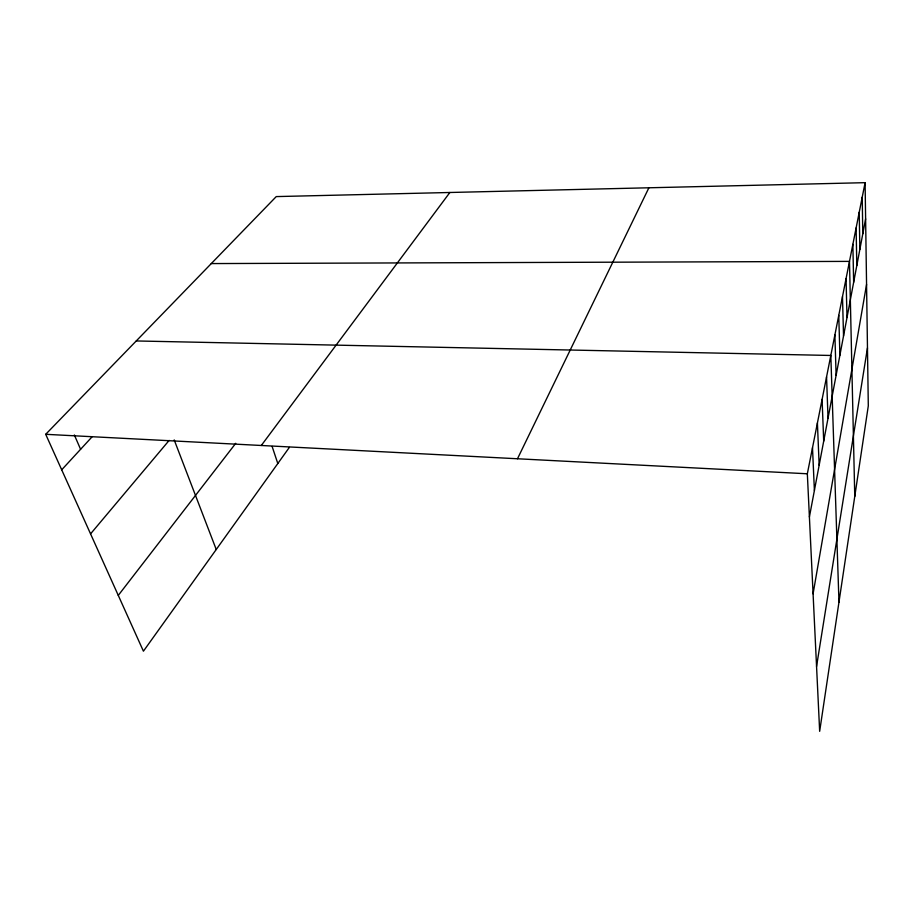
<?xml version="1.0" encoding="UTF-8"?>
<svg xmlns="http://www.w3.org/2000/svg" width="914" height="914" viewBox="0 0 914 914"><rect width="100%" height="100%" fill="white"/><g stroke="black" fill="none" stroke-linecap="round" stroke-linejoin="round"><path stroke-width="1.37" d="M816.556 666.443L867.466 347.926M813.083 593.814L866.563 284.471M809.404 516.947L865.615 218.857M865.101 182.674L868.3 405.85L819.664 731.326L807.336 473.783L865.101 182.674L276.257 196.59L45.7 434.31L143.418 651.191L289.327 447.437M517.484 458.759L648.894 187.781M261.301 445.484L449.871 192.488M118.283 595.391L235.743 443.313M90.555 533.879L169.159 440.399M61.695 469.819L92.063 436.846M211.283 263.575L849.483 261.381L854.761 496.428M136.243 340.956L830.815 355.466L838.972 602.155M45.7 434.31L807.336 473.783M74.354 434.973L80.592 449.3M174.197 439.92L216.241 549.508M272.121 446.455L277.81 463.535M812.5 447.746L814.397 490.441M817.413 422.976L819.161 465.203M822.097 399.395L823.697 441.142M826.553 376.922L828.027 418.189M834.882 334.97L836.116 375.288M838.766 315.364L839.897 355.215M842.491 296.604L843.531 335.975M846.056 278.621L847.004 317.535M852.865 244.335L853.642 282.323M856.11 227.986L856.818 265.506M859.217 212.288L859.868 249.351M862.222 197.196L862.793 233.813"/></g></svg>
